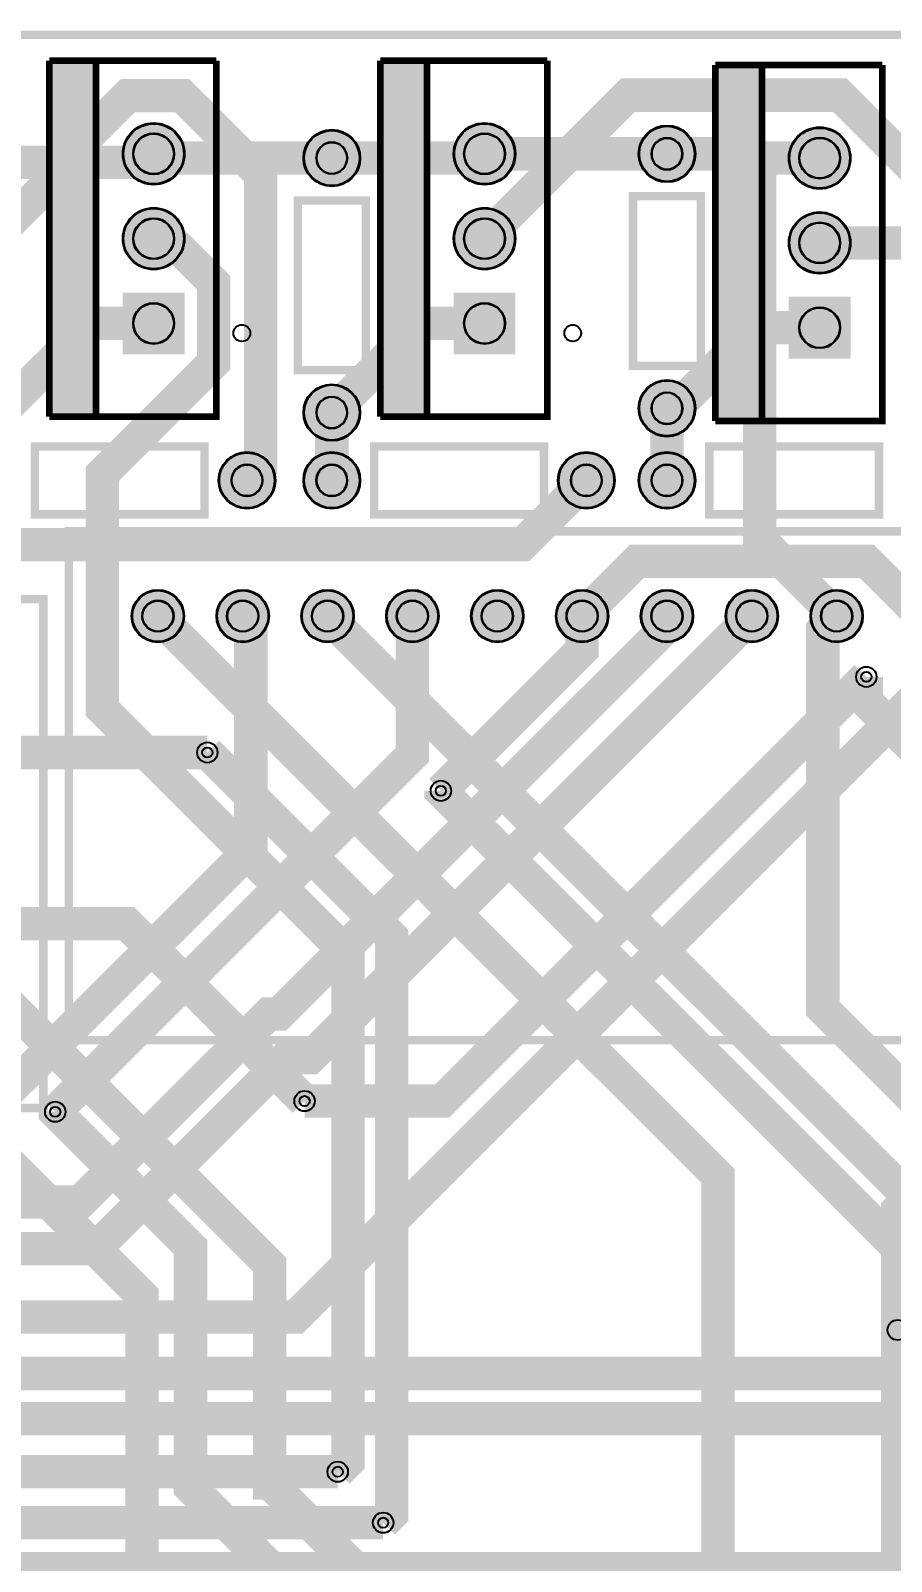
# Model space of a CAD drawing. Header units: millimetres. Extents: x -129 to 177, y 15 to 147.
# Drawn here: x 93.35 to 119.11, y 40.14 to 85.99 of the extents above; entities that cross this region are included whole.
import ezdxf

# ---------------------------------------------------------------- set-up
doc = ezdxf.new("R2010")
doc.units = ezdxf.units.MM
for name, color, linetype, true_color in [('BoardOutLine', 7, 'Continuous', 0xff00ff), ('BottomLayer', 7, 'Continuous', 0x0000ff), ('BottomSolderMaskLayer', 7, 'Continuous', 0xaa00ff), ('Document', 7, 'Continuous', 0xffffff), ('Hole', 7, 'Continuous', 0x222222), ('Multi-Layer', 7, 'Continuous', 0xc0c0c0), ('TopLayer', 7, 'Continuous', 0xff0000), ('TopSilkLayer', 7, 'Continuous', 0xffcc00), ('TopSolderMaskLayer', 7, 'Continuous', 0x800080)]:
    doc.layers.add(name, color=color, linetype=linetype, true_color=true_color)

msp = doc.modelspace()

# ---------------------------------------------------------------- hatches: boundary and pattern name
at = {"layer": 'BottomSolderMaskLayer'}
for points in [[(96.1027940055881, 82.29616459232909, 1), (97.95359410718831, 82.29616459232909, 1)], [(101.51130302260596, 82.16916433832864, 1), (103.21310642621278, 82.16916433832864, 1)], [(106.00881381762773, 82.29616459232909, 1), (107.85961391922794, 82.29616459232909, 1)], [(111.54432308864627, 82.29616459232909, 1), (113.24612649225308, 82.29616459232909, 1)], [(116.0418338836678, 82.16916433832864, 1), (117.89263398526802, 82.16916433832864, 1)], [(96.1027940055881, 79.75615951231896, 1), (97.95359410718831, 79.75615951231896, 1)], [(106.00881381762773, 79.75615951231896, 1), (107.85961391922794, 79.75615951231896, 1)], [(116.0418338836678, 79.62915925831851, 1), (117.89263398526802, 79.62915925831851, 1)], [(96.10279400558784, 76.2907543815088), (96.10279400558784, 78.14155448310885), (97.95359410718834, 78.14155448310885), (97.95359410718834, 76.2907543815088)], [(106.00881381762747, 76.2907543815088), (106.00881381762747, 78.14155448310885), (107.85961391922797, 78.14155448310885), (107.85961391922797, 76.2907543815088)], [(116.04183388366755, 76.16375412750824), (116.04183388366755, 78.0145542291084), (117.89263398526828, 78.0145542291084), (117.89263398526828, 76.16375412750824)], [(101.51130302260596, 74.54914909829813, 1), (103.21310642621278, 74.54914909829813, 1)], [(111.54432308864627, 74.6761493522987, 1), (113.24612649225308, 74.6761493522987, 1)], [(98.97129794259583, 72.51714503429002, 1), (100.67310134620264, 72.51714503429002, 1)], [(101.51130302260596, 72.51714503429002, 1), (103.21310642621278, 72.51714503429002, 1)], [(109.13131826263658, 72.51714503429002, 1), (110.8331216662434, 72.51714503429002, 1)], [(111.54432308864627, 72.51714503429002, 1), (113.24612649225308, 72.51714503429002, 1)], [(96.3677927355855, 68.45313690627381, 1), (97.9425958851918, 68.45313690627381, 1)], [(98.90779781559563, 68.45313690627381, 1), (100.48260096520194, 68.45313690627381, 1)], [(101.44780289560576, 68.45313690627381, 1), (103.02260604521207, 68.45313690627381, 1)], [(103.9878079756159, 68.45313690627381, 1), (105.5626111252222, 68.45313690627381, 1)], [(106.52781305562603, 68.45313690627381, 1), (108.10261620523234, 68.45313690627381, 1)], [(109.06781813563639, 68.45313690627381, 1), (110.6426212852427, 68.45313690627381, 1)], [(111.60782321564652, 68.45313690627381, 1), (113.18262636525283, 68.45313690627381, 1)], [(114.14782829565665, 68.45313690627381, 1), (115.72263144526296, 68.45313690627381, 1)], [(116.68783337566678, 68.45313690627381, 1), (118.2626365252731, 68.45313690627381, 1)]]:
    msp.add_hatch(color=256, dxfattribs=at).paths.add_polyline_path(points)
at = {"layer": 'Document'}
for points in [[(95.29819659639338, 74.50617221234438), (93.89819659639329, 74.50617221234438), (93.89819659639329, 85.00617221234438), (95.29819659639338, 85.00617221234438)], [(105.20421640843301, 74.50617221234438), (103.80421640843292, 74.50617221234438), (103.80421640843292, 85.00617221234438), (105.20421640843301, 85.00617221234438)], [(115.2372364744731, 74.37917195834393), (113.837236474473, 74.37917195834393), (113.837236474473, 84.87917195834393), (115.2372364744731, 84.87917195834393)]]:
    msp.add_hatch(color=256, dxfattribs=at).paths.add_polyline_path(points)
at = {"layer": 'Multi-Layer'}
for points in [[(96.1281940563882, 82.29616459232909, 1), (97.92819405638821, 82.29616459232909, 1)], [(101.53670307340606, 82.16916433832864, 1), (103.18770637541267, 82.16916433832864, 1)], [(106.03421386842783, 82.29616459232909, 1), (107.83421386842784, 82.29616459232909, 1)], [(111.56972313944637, 82.29616459232909, 1), (113.22072644145298, 82.29616459232909, 1)], [(116.06723393446791, 82.16916433832864, 1), (117.86723393446792, 82.16916433832864, 1)], [(96.1281940563882, 79.75615951231896, 1), (97.92819405638821, 79.75615951231896, 1)], [(106.03421386842783, 79.75615951231896, 1), (107.83421386842784, 79.75615951231896, 1)], [(116.06723393446791, 79.62915925831851, 1), (117.86723393446792, 79.62915925831851, 1)], [(96.12819405638811, 76.31615443230885), (96.12819405638811, 78.1161544323088), (97.92819405638829, 78.1161544323088), (97.92819405638829, 76.31615443230885)], [(106.03421386842774, 76.31615443230885), (106.03421386842774, 78.1161544323088), (107.83421386842792, 78.1161544323088), (107.83421386842792, 76.31615443230885)], [(116.06723393446782, 76.1891541783084), (116.06723393446782, 77.98915417830824), (117.867233934468, 77.98915417830824), (117.867233934468, 76.1891541783084)], [(101.53670307340606, 74.54914909829813, 1), (103.18770637541267, 74.54914909829813, 1)], [(111.56972313944637, 74.6761493522987, 1), (113.22072644145298, 74.6761493522987, 1)], [(98.99669799339593, 72.51714503429002, 1), (100.64770129540254, 72.51714503429002, 1)], [(101.53670307340606, 72.51714503429002, 1), (103.18770637541267, 72.51714503429002, 1)], [(109.15671831343668, 72.51714503429002, 1), (110.8077216154433, 72.51714503429002, 1)], [(111.56972313944637, 72.51714503429002, 1), (113.22072644145298, 72.51714503429002, 1)], [(96.3931927863856, 68.45313690627381, 1), (97.9171958343917, 68.45313690627381, 1)], [(98.93319786639573, 68.45313690627381, 1), (100.45720091440184, 68.45313690627381, 1)], [(101.47320294640586, 68.45313690627381, 1), (102.99720599441197, 68.45313690627381, 1)], [(104.013208026416, 68.45313690627381, 1), (105.5372110744221, 68.45313690627381, 1)], [(106.55321310642613, 68.45313690627381, 1), (108.07721615443224, 68.45313690627381, 1)], [(109.09321818643649, 68.45313690627381, 1), (110.6172212344426, 68.45313690627381, 1)], [(111.63322326644662, 68.45313690627381, 1), (113.15722631445273, 68.45313690627381, 1)], [(114.17322834645675, 68.45313690627381, 1), (115.69723139446286, 68.45313690627381, 1)], [(116.71323342646689, 68.45313690627381, 1), (118.237236474473, 68.45313690627381, 1)]]:
    msp.add_hatch(color=256, dxfattribs=at).paths.add_polyline_path(points)
at = {"layer": 'TopSolderMaskLayer'}
for points in [[(96.1027940055881, 82.29616459232909, 1), (97.95359410718831, 82.29616459232909, 1)], [(101.51130302260596, 82.16916433832864, 1), (103.21310642621278, 82.16916433832864, 1)], [(106.00881381762773, 82.29616459232909, 1), (107.85961391922794, 82.29616459232909, 1)], [(111.54432308864627, 82.29616459232909, 1), (113.24612649225308, 82.29616459232909, 1)], [(116.0418338836678, 82.16916433832864, 1), (117.89263398526802, 82.16916433832864, 1)], [(96.1027940055881, 79.75615951231896, 1), (97.95359410718831, 79.75615951231896, 1)], [(106.00881381762773, 79.75615951231896, 1), (107.85961391922794, 79.75615951231896, 1)], [(116.0418338836678, 79.62915925831851, 1), (117.89263398526802, 79.62915925831851, 1)], [(96.10279400558784, 76.2907543815088), (96.10279400558784, 78.14155448310885), (97.95359410718834, 78.14155448310885), (97.95359410718834, 76.2907543815088)], [(106.00881381762747, 76.2907543815088), (106.00881381762747, 78.14155448310885), (107.85961391922797, 78.14155448310885), (107.85961391922797, 76.2907543815088)], [(116.04183388366755, 76.16375412750824), (116.04183388366755, 78.0145542291084), (117.89263398526828, 78.0145542291084), (117.89263398526828, 76.16375412750824)], [(101.51130302260596, 74.54914909829813, 1), (103.21310642621278, 74.54914909829813, 1)], [(111.54432308864627, 74.6761493522987, 1), (113.24612649225308, 74.6761493522987, 1)], [(98.97129794259583, 72.51714503429002, 1), (100.67310134620264, 72.51714503429002, 1)], [(101.51130302260596, 72.51714503429002, 1), (103.21310642621278, 72.51714503429002, 1)], [(109.13131826263658, 72.51714503429002, 1), (110.8331216662434, 72.51714503429002, 1)], [(111.54432308864627, 72.51714503429002, 1), (113.24612649225308, 72.51714503429002, 1)], [(96.3677927355855, 68.45313690627381, 1), (97.9425958851918, 68.45313690627381, 1)], [(98.90779781559563, 68.45313690627381, 1), (100.48260096520194, 68.45313690627381, 1)], [(101.44780289560576, 68.45313690627381, 1), (103.02260604521207, 68.45313690627381, 1)], [(103.9878079756159, 68.45313690627381, 1), (105.5626111252222, 68.45313690627381, 1)], [(106.52781305562603, 68.45313690627381, 1), (108.10261620523234, 68.45313690627381, 1)], [(109.06781813563639, 68.45313690627381, 1), (110.6426212852427, 68.45313690627381, 1)], [(111.60782321564652, 68.45313690627381, 1), (113.18262636525283, 68.45313690627381, 1)], [(114.14782829565665, 68.45313690627381, 1), (115.72263144526296, 68.45313690627381, 1)], [(116.68783337566678, 68.45313690627381, 1), (118.2626365252731, 68.45313690627381, 1)]]:
    msp.add_hatch(color=256, dxfattribs=at).paths.add_polyline_path(points)

# ---------------------------------------------------------------- linework, layer by layer
at = {"layer": 'BoardOutLine', "const_width": 0.25400050800101603}
msp.add_lwpolyline([(18.23025146050304, 85.85902971805945), (125.73025146050304, 85.85902971805945)], dxfattribs=at)
at = {"layer": 'BottomLayer', "const_width": 1}
for points in [[(99.82230124460239, 72.51717043434087), (100.23479806959608, 72.92966725933445), (100.23479806959608, 81.68303276606548), (97.88376936753889, 84.0340614681229), (96.24851409702819, 84.0340614681229), (94.06182372364742, 81.84737109474213), (94.06182372364742, 81.58549657099309), (76.32547625095253, 63.8491490982982), (72.56626873253754, 63.8491490982982), (72.03185166370326, 63.31473202946404)], [(106.93431546863098, 79.7561849123698), (111.23073406146818, 84.052603505207), (117.57058674117343, 84.052603505207), (124.64272288544566, 76.98046736093465), (124.64272288544566, 63.82628905257798), (129.156311912624, 59.31270002539998), (129.156311912624, 21.004851409702837), (126.57871475742945, 18.427254254508398), (124.21930403860824, 18.427254254508398), (122.26197612395231, 20.384582169164332), (122.26197612395231, 22.495072390144742), (120.97038354076722, 23.786664973329835), (116.71130302260599, 23.786664973329835), (115.84795529591065, 22.923317246634497), (115.84795529591065, 20.39296418592835), (112.61224282448575, 17.15725171450333), (110.202032004064, 17.15725171450333), (108.37018034036078, 18.989103378206664), (108.37018034036078, 30.647980695961337)], [(102.53782067564134, 42.83035306070599), (102.84820929641864, 43.14074168148329), (102.84820929641864, 58.31422402844794), (95.4890525781052, 65.67338074676138), (95.4890525781052, 72.70868681737363), (98.82458724917456, 76.04422148844299), (98.82458724917456, 78.43919227838444), (97.50759461518919, 79.7561849123698), (97.02829565659135, 79.7561849123698)], [(92.20228600457199, 74.42217424434853), (92.33360426720856, 74.42217424434853), (95.12760985521959, 77.21617983235967)], [(97.02829565659135, 77.21617983235967), (95.12760985521959, 77.21617983235967)], [(102.36230632461275, 74.54917449834898), (102.36662433324864, 74.54917449834898), (105.03362966725922, 77.21617983235967)], [(106.93431546863098, 77.21617983235967), (105.03362966725922, 77.21617983235967)], [(112.39532639065283, 74.67617475234954), (112.65364490728984, 74.67617475234954), (115.06664973329953, 77.08917957835911)], [(116.96733553467107, 77.08917957835911), (115.06664973329953, 77.08917957835911)], [(102.36230632461275, 72.51717043434087), (102.36230632461275, 74.54917449834898)], [(112.39532639065283, 72.51717043434087), (112.39532639065283, 74.67617475234954)], [(109.8553213106427, 68.45316230632466), (111.49692659385323, 70.09476758953508), (118.37373634747269, 70.09476758953508), (120.01534163068322, 68.45316230632466)], [(97.1552959105918, 68.45316230632466), (113.9195834391669, 51.68887477774956), (113.9195834391669, 35.052095504191016)], [(102.23530607061207, 68.45316230632466), (123.7661671323342, 46.92230124460241), (123.7661671323342, 36.00053340106683), (124.71460502921013, 35.052095504191016)], [(117.47533655067309, 68.45316230632466), (117.06233172466341, 68.04015748031486), (117.06233172466341, 56.694462788925534), (126.11135382270754, 47.6454406908814)], [(126.44790449580887, 57.81054102108203), (118.3640843281687, 65.89436118872231), (118.3640843281687, 66.63274066548126)], [(101.54645669291358, 53.930683261366426), (96.23225806451615, 59.24488188976375), (72.41844043688093, 59.24488188976375), (67.61783083566183, 64.04549149098295), (67.61783083566183, 64.66601473202934)], [(103.89926339852695, 41.302794005588), (104.14996189992394, 41.55349250698498), (104.14996189992394, 58.8537211074422), (98.63510287020586, 64.36858013716028)], [(122.21447802895614, 35.052095504191016), (122.21447802895614, 46.63248666497327), (105.62773685547359, 63.219227838455595), (105.62773685547359, 63.21973583947158)], [(111.50632461264922, 21.209321818643616), (109.84135128270259, 22.874295148590136), (109.84135128270259, 33.15699771399534), (100.50149860299712, 42.49685039370081), (100.50124460248912, 42.49685039370081), (100.50124460248912, 49.03075946151887), (91.70723901447809, 57.82476504953013), (87.54290068580144, 57.82476504953013), (85.97927355854722, 56.26113792227579)], [(91.05928371856749, 56.26113792227579), (91.05928371856749, 53.72164084328165), (96.68158496317005, 48.09933959867908), (96.68158496317005, 34.19281178562346), (106.25461010922027, 24.61978663957325), (106.25461010922027, 22.815621031242017), (104.64831089662175, 21.209321818643616)], [(103.25156210312434, 35.052095504191016), (103.25156210312434, 37.240817881635735), (98.13167386334771, 42.36070612141225), (98.13167386334771, 49.55882651765296), (94.08239776479559, 53.6081026162052), (94.08239776479559, 53.60861061722119)], [(117.90129540259068, 33.48719837439671), (119.30718821437654, 34.893091186182346), (119.30718821437654, 47.07343154686305)]]:
    msp.add_lwpolyline(points, dxfattribs=at)
at = {"layer": 'BottomSolderMaskLayer'}
for points in [[(101.8909360895644, 82.17178249741119), (101.8909360895644, 82.1665461792461)], [(102.83347335925433, 82.17178249741119), (102.83347335925433, 82.1665461792461)], [(111.92395615560471, 82.29878275141164), (111.92395615560471, 82.29354643324666)], [(112.86649342529464, 82.29878275141164), (112.86649342529464, 82.29354643324666)], [(101.8909360895644, 74.55176725738067), (101.8909360895644, 74.5465309392157)], [(102.83347335925433, 74.55176725738067), (102.83347335925433, 74.5465309392157)], [(111.92395615560471, 74.67876751138112), (111.92395615560471, 74.67353119321615)], [(112.86649342529464, 74.67876751138112), (112.86649342529464, 74.67353119321615)], [(99.82481780348189, 72.98841366913499), (99.8195814853168, 72.98841366913499)], [(102.36482288349202, 72.98841366913499), (102.35958656532694, 72.98841366913499)], [(109.98483812352242, 72.98841366913499), (109.97960180535756, 72.98841366913499)], [(112.3978429495321, 72.98841366913499), (112.39260663136702, 72.98841366913499)], [(99.82481780348189, 72.04587639944506), (99.8195814853168, 72.04587639944506)], [(102.36482288349202, 72.04587639944506), (102.35958656532694, 72.04587639944506)], [(109.98483812352242, 72.04587639944506), (109.97960180535756, 72.04587639944506)], [(112.3978429495321, 72.04587639944506), (112.39260663136702, 72.04587639944506)]]:
    msp.add_lwpolyline(points, close=True, dxfattribs=at)
for centre, radius in [((97.0281940563882, 82.29616459232909), 0.9254000508001016), ((102.36220472440937, 82.16916433832864), 0.8509017018034037), ((106.93421386842783, 82.29616459232909), 0.9254000508001016), ((112.39522479044967, 82.29616459232909), 0.8509017018034037), ((116.96723393446791, 82.16916433832864), 0.9254000508001016), ((97.0281940563882, 82.29616459232909), 0.6169333672000678), ((106.93421386842783, 82.29616459232909), 0.6169333672000678), ((116.96723393446791, 82.16916433832864), 0.6169333672000678), ((97.0281940563882, 79.75615951231896), 0.9254000508001016), ((106.93421386842783, 79.75615951231896), 0.9254000508001016), ((97.0281940563882, 79.75615951231896), 0.6169333672000678), ((106.93421386842783, 79.75615951231896), 0.6169333672000678), ((116.96723393446791, 79.62915925831851), 0.9254000508001016), ((116.96723393446791, 79.62915925831851), 0.6169333672000678), ((97.0281940563882, 77.21615443230883), 0.6169333672000678), ((106.93421386842783, 77.21615443230883), 0.6169333672000678), ((116.96723393446791, 77.08915417830826), 0.6169333672000678), ((102.36220472440937, 74.54914909829813), 0.8509017018034037), ((112.39522479044967, 74.6761493522987), 0.8509017018034037), ((99.82219964439923, 72.51714503429002), 0.8509017018034037), ((102.36220472440937, 72.51714503429002), 0.8509017018034037), ((109.98221996443999, 72.51714503429002), 0.8509017018034037), ((112.39522479044967, 72.51714503429002), 0.8509017018034037), ((97.15519431038865, 68.45313690627381), 0.7874015748031498), ((99.69519939039878, 68.45313690627381), 0.7874015748031498), ((102.23520447040892, 68.45313690627381), 0.7874015748031498), ((104.77520955041905, 68.45313690627381), 0.7874015748031498), ((107.31521463042918, 68.45313690627381), 0.7874015748031498), ((109.85521971043954, 68.45313690627381), 0.7874015748031498), ((112.39522479044967, 68.45313690627381), 0.7874015748031498), ((114.9352298704598, 68.45313690627381), 0.7874015748031498), ((117.47523495046994, 68.45313690627381), 0.7874015748031498), ((97.15519431038865, 68.45313690627381), 0.47244094488188987), ((99.69519939039878, 68.45313690627381), 0.47244094488188987), ((102.23520447040892, 68.45313690627381), 0.47244094488188987), ((104.77520955041905, 68.45313690627381), 0.47244094488188987), ((107.31521463042918, 68.45313690627381), 0.47244094488188987), ((109.85521971043954, 68.45313690627381), 0.47244094488188987), ((112.39522479044967, 68.45313690627381), 0.47244094488188987), ((114.9352298704598, 68.45313690627381), 0.47244094488188987), ((117.47523495046994, 68.45313690627381), 0.47244094488188987)]:
    msp.add_circle(centre, radius, dxfattribs=at)
for centre, start, end in [((102.36220472440937, 82.17178249741119), 360, 180), ((112.39522479044967, 82.29878275141164), 360, 180), ((102.36220472440937, 82.1665461792461), 180, 360), ((112.39522479044967, 82.29354643324666), 180, 360), ((102.36220472440937, 74.55176725738067), 360, 180), ((112.39522479044967, 74.67876751138112), 360, 180), ((102.36220472440937, 74.5465309392157), 180, 360), ((112.39522479044967, 74.67353119321615), 180, 360), ((99.8195814853168, 72.51714503429002), 90, 270), ((99.82481780348189, 72.51714503429002), 270, 90), ((102.35958656532694, 72.51714503429002), 90, 270), ((102.36482288349202, 72.51714503429002), 270, 90), ((109.97960180535756, 72.51714503429002), 90, 270), ((109.98483812352242, 72.51714503429002), 270, 90), ((112.39260663136702, 72.51714503429002), 90, 270), ((112.3978429495321, 72.51714503429002), 270, 90)]:
    msp.add_arc(centre, 0.4712686348449621, start, end, dxfattribs=at)
at = {"layer": 'Document'}
for centre in [(99.66827533655078, 76.9260858521717), (109.57429514859041, 76.9260858521717)]:
    msp.add_circle(centre, 0.24993649987299976, dxfattribs=at)
at = {"layer": 'Hole'}
for centre in [(118.3640843281687, 66.63274066548126), (98.63510287020586, 64.36858013716028), (105.62773685547359, 63.21973583947158), (94.08239776479559, 53.60861061722119), (101.54645669291358, 53.930683261366426), (102.53782067564134, 42.83035306070599), (103.89926339852695, 41.302794005588)]:
    msp.add_circle(centre, 0.15250190500381003, dxfattribs=at)
at = {"layer": 'Multi-Layer'}
for points in [[(101.90500381000754, 82.17170434340869), (101.90500381000754, 82.16662433324859)], [(102.81940563881119, 82.17170434340869), (102.81940563881119, 82.16662433324859)], [(111.93802387604785, 82.29870459740926), (111.93802387604785, 82.29362458724904)], [(112.8524257048515, 82.29870459740926), (112.8524257048515, 82.29362458724904)], [(101.90500381000754, 74.55168910337818), (101.90500381000754, 74.54660909321808)], [(102.81940563881119, 74.55168910337818), (102.81940563881119, 74.54660909321808)], [(111.93802387604785, 74.67868935737874), (111.93802387604785, 74.67360934721864)], [(112.8524257048515, 74.67868935737874), (112.8524257048515, 74.67360934721864)], [(99.8247396494794, 72.97434594869185), (99.8196596393193, 72.97434594869185)], [(102.36474472948953, 72.97434594869185), (102.35966471932943, 72.97434594869185)], [(109.98475996951993, 72.97434594869185), (109.97967995935983, 72.97434594869185)], [(112.39776479552961, 72.97434594869185), (112.39268478536951, 72.97434594869185)], [(99.8247396494794, 72.0599441198882), (99.8196596393193, 72.0599441198882)], [(102.36474472948953, 72.0599441198882), (102.35966471932943, 72.0599441198882)], [(109.98475996951993, 72.0599441198882), (109.97967995935983, 72.0599441198882)], [(112.39776479552961, 72.0599441198882), (112.39268478536951, 72.0599441198882)]]:
    msp.add_lwpolyline(points, close=True, dxfattribs=at)
for centre, radius in [((97.0281940563882, 82.29616459232909), 0.9000000000000001), ((102.36220472440937, 82.16916433832864), 0.8255016510033021), ((106.93421386842783, 82.29616459232909), 0.9000000000000001), ((112.39522479044967, 82.29616459232909), 0.8255016510033021), ((116.96723393446791, 82.16916433832864), 0.9000000000000001), ((97.0281940563882, 82.29616459232909), 0.6000000000000001), ((106.93421386842783, 82.29616459232909), 0.6000000000000001), ((116.96723393446791, 82.16916433832864), 0.6000000000000001), ((97.0281940563882, 79.75615951231896), 0.9000000000000001), ((97.0281940563882, 79.75615951231896), 0.6000000000000001), ((106.93421386842783, 79.75615951231896), 0.9000000000000001), ((106.93421386842783, 79.75615951231896), 0.6000000000000001), ((116.96723393446791, 79.62915925831851), 0.9000000000000001), ((116.96723393446791, 79.62915925831851), 0.6000000000000001), ((97.0281940563882, 77.21615443230883), 0.6000000000000001), ((106.93421386842783, 77.21615443230883), 0.6000000000000001), ((116.96723393446791, 77.08915417830826), 0.6000000000000001), ((102.36220472440937, 74.54914909829813), 0.8255016510033021), ((112.39522479044967, 74.6761493522987), 0.8255016510033021), ((99.82219964439923, 72.51714503429002), 0.8255016510033021), ((102.36220472440937, 72.51714503429002), 0.8255016510033021), ((109.98221996443999, 72.51714503429002), 0.8255016510033021), ((112.39522479044967, 72.51714503429002), 0.8255016510033021), ((97.15519431038865, 68.45313690627381), 0.7620015240030481), ((97.15519431038865, 68.45313690627381), 0.45720091440182886), ((99.69519939039878, 68.45313690627381), 0.7620015240030481), ((99.69519939039878, 68.45313690627381), 0.45720091440182886), ((102.23520447040892, 68.45313690627381), 0.7620015240030481), ((102.23520447040892, 68.45313690627381), 0.45720091440182886), ((104.77520955041905, 68.45313690627381), 0.7620015240030481), ((104.77520955041905, 68.45313690627381), 0.45720091440182886), ((107.31521463042918, 68.45313690627381), 0.7620015240030481), ((107.31521463042918, 68.45313690627381), 0.45720091440182886), ((109.85521971043954, 68.45313690627381), 0.7620015240030481), ((109.85521971043954, 68.45313690627381), 0.45720091440182886), ((112.39522479044967, 68.45313690627381), 0.7620015240030481), ((112.39522479044967, 68.45313690627381), 0.45720091440182886), ((114.9352298704598, 68.45313690627381), 0.7620015240030481), ((114.9352298704598, 68.45313690627381), 0.45720091440182886), ((117.47523495046994, 68.45313690627381), 0.7620015240030481), ((117.47523495046994, 68.45313690627381), 0.45720091440182886), ((118.3640843281687, 66.63274066548126), 0.30500381000762006), ((98.63510287020586, 64.36858013716028), 0.30500381000762006), ((105.62773685547359, 63.21973583947158), 0.30500381000762006), ((101.54645669291358, 53.930683261366426), 0.30500381000762006), ((94.08239776479559, 53.60861061722119), 0.30500381000762006), ((119.30718821437654, 47.07343154686305), 0.30500381000762006), ((102.53782067564134, 42.83035306070599), 0.30500381000762006), ((103.89926339852695, 41.302794005588), 0.30500381000762006)]:
    msp.add_circle(centre, radius, dxfattribs=at)
for centre, start, end in [((102.36220472440937, 82.17170434340869), 360, 180), ((112.39522479044967, 82.29870459740926), 360, 180), ((102.36220472440937, 82.16662433324859), 180, 360), ((112.39522479044967, 82.29362458724904), 180, 360), ((102.36220472440937, 74.55168910337818), 360, 180), ((112.39522479044967, 74.67868935737874), 360, 180), ((102.36220472440937, 74.54660909321808), 180, 360), ((112.39522479044967, 74.67360934721864), 180, 360), ((99.8196596393193, 72.51714503429002), 90, 270), ((99.8247396494794, 72.51714503429002), 270, 90), ((102.35966471932943, 72.51714503429002), 90, 270), ((102.36474472948953, 72.51714503429002), 270, 90), ((109.97967995935983, 72.51714503429002), 90, 270), ((109.98475996951993, 72.51714503429002), 270, 90), ((112.39268478536951, 72.51714503429002), 90, 270), ((112.39776479552961, 72.51714503429002), 270, 90)]:
    msp.add_arc(centre, 0.45720091440182886, start, end, dxfattribs=at)
at = {"layer": 'TopLayer', "const_width": 1}
for points in [[(97.02829565659135, 82.29618999237994), (96.77429514859023, 82.04218948437892), (92.20228600457199, 82.04218948437892)], [(102.36230632461275, 82.16918973837949), (97.1552959105918, 82.16918973837949), (97.02829565659135, 82.29618999237994)], [(106.93431546863098, 82.29618999237994), (106.80731521463053, 82.16918973837949), (102.36230632461275, 82.16918973837949)], [(112.39532639065283, 82.29618999237994), (106.93431546863098, 82.29618999237994)], [(115.16697993395996, 82.16918973837949), (115.03997967995952, 82.29618999237994), (112.39532639065283, 82.29618999237994)], [(115.16697993395996, 82.16918973837949), (116.96733553467107, 82.16918973837949)], [(117.47533655067309, 68.45316230632466), (115.16697993395996, 70.76151892303778), (115.16697993395996, 82.16918973837949)], [(59.32903225806467, 30.86108712217424), (66.80426720853438, 38.336322072644066), (121.94396748793497, 38.336322072644066), (129.69936499873006, 46.09171958343916), (129.69936499873006, 69.52656845313686), (119.59674879349745, 79.62918465836935), (116.96733553467107, 79.62918465836935)], [(46.101447802895564, 44.06911353822704), (55.6734569469138, 53.641122682245395), (63.335636271272506, 53.641122682245395), (71.70749301498608, 62.01297942595886), (72.57134874269741, 62.01297942595886), (81.14970789941572, 70.59133858267705), (81.14970789941572, 70.59159258318516), (108.05674371348732, 70.59159258318516), (109.98232156464314, 72.51717043434087)], [(60.207874015748075, 47.46357632715251), (101.27340614681225, 47.46357632715251), (121.7341630683261, 67.92433324866647), (121.7341630683261, 70.79834899669788), (120.01534163068322, 72.51717043434087)], [(114.93533147066296, 68.45316230632466), (101.7146050292099, 55.23243586487172), (101.00695961391921, 55.23243586487172), (95.28280416560824, 49.50828041656075), (69.44028448056906, 49.50828041656075), (66.98003556007097, 51.96852933705861)], [(112.39532639065283, 68.45316230632466), (112.39532639065283, 68.14607569215127), (100.78343916687822, 56.5341884683769), (100.46746253492506, 56.5341884683769), (94.8395732791464, 50.906299212598356), (80.74229108458235, 50.906299212598356), (79.68006096012186, 51.96852933705861)], [(90.69885699771407, 52.24081788163562), (99.93685547371092, 61.478816357632695), (99.93685547371092, 68.21160782321567), (99.69530099060194, 68.45316230632466)], [(104.7753111506222, 68.45316230632466), (104.7753111506222, 64.30152400304792), (94.08239776479559, 53.60861061722119)], [(105.62773685547359, 63.21973583947158), (109.8553213106427, 67.44732029464058), (109.8553213106427, 68.45316230632466)], [(118.3640843281687, 66.63274066548126), (105.66202692405386, 53.930683261366426), (101.54645669291358, 53.930683261366426)], [(98.63510287020586, 64.36858013716028), (77.25867411734839, 64.36858013716028), (75.43749047498113, 62.547396494792906)], [(119.30718821437654, 47.07343154686305), (119.30718821437654, 50.66982473964936), (126.44790449580887, 57.81054102108203)], [(75.81036322072646, 46.16156972313945), (76.20025400050804, 45.77167894335787), (119.84668529337068, 45.77167894335787), (120.60894081788183, 46.5339344678689), (120.60894081788183, 47.14302768605535), (126.11135382270754, 52.6454406908814)], [(66.98003556007097, 41.80850901701797), (69.58963677927363, 44.4181102362204), (120.38415036830088, 44.4181102362204), (126.11135382270754, 50.14531369062729)], [(72.06004572009147, 41.80850901701797), (73.94015748031484, 39.92839725679448), (119.14386588773186, 39.92839725679448), (124.36052832105656, 45.1450596901193)], [(102.53782067564134, 42.83035306070599), (81.42174244348485, 42.83035306070599)], [(103.89926339852695, 41.302794005588), (86.68666497332993, 41.302794005588)]]:
    msp.add_lwpolyline(points, dxfattribs=at)
at = {"layer": 'TopSilkLayer', "const_width": 0.20066040132080268}
for points in [[(93.90810261620527, 74.42611125222254), (93.90810261620527, 85.08620777241549)], [(93.90810261620527, 85.08620777241549), (98.90817881635758, 85.08620777241549)], [(98.90817881635758, 85.08620777241549), (98.90817881635758, 74.42214884429768), (93.90810261620527, 74.42214884429768)], [(95.30411480822977, 74.42611125222254), (95.30411480822977, 85.08620777241549)], [(103.8141224282449, 74.42611125222254), (103.8141224282449, 85.08620777241549)], [(103.8141224282449, 85.08620777241549), (108.81419862839721, 85.08620777241549)], [(108.81419862839721, 85.08620777241549), (108.81419862839721, 74.42214884429768), (103.8141224282449, 74.42214884429768)], [(105.2101346202694, 74.42611125222254), (105.2101346202694, 85.08620777241549)], [(113.84714249428498, 74.29911099822198), (113.84714249428498, 84.95920751841493)], [(113.84714249428498, 84.95920751841493), (118.84721869443752, 84.95920751841493)], [(118.84721869443752, 84.95920751841493), (118.84721869443752, 74.29514859029712), (113.84714249428498, 74.29514859029712)], [(115.24315468630948, 74.29911099822198), (115.24315468630948, 84.95920751841493)]]:
    msp.add_lwpolyline(points, dxfattribs=at)
at = {"layer": 'TopSilkLayer', "const_width": 0.25400050800101603}
for points in [[(111.37922275844562, 75.94615189230376), (111.37922275844562, 81.02616205232403), (113.41122682245373, 81.02616205232403), (113.41122682245373, 75.94615189230376), (111.37922275844562, 75.94615189230376)], [(101.34620269240531, 75.8191516383032), (101.34620269240531, 80.89916179832358), (103.37820675641365, 80.89916179832358), (103.37820675641365, 75.8191516383032), (101.34620269240531, 75.8191516383032)], [(93.47218694437402, 73.53314706629408), (98.55219710439428, 73.53314706629408), (98.55219710439428, 71.50114300228597), (93.47218694437402, 71.50114300228597), (93.47218694437402, 73.53314706629408)], [(103.63220726441455, 73.53314706629408), (108.71221742443481, 73.53314706629408), (108.71221742443481, 71.50114300228597), (103.63220726441455, 71.50114300228597), (103.63220726441455, 73.53314706629408)], [(113.66522733045463, 73.53314706629408), (118.74523749047512, 73.53314706629408), (118.74523749047512, 71.50114300228597), (113.66522733045463, 71.50114300228597), (113.66522733045463, 73.53314706629408)], [(122.5552451104902, 55.75311150622292), (94.48818897637807, 55.75311150622292), (94.48818897637807, 70.99314198628394), (122.5552451104902, 70.99314198628394), (122.5552451104902, 55.75311150622292)], [(65.65913131826255, 68.96113792227584), (93.72618745237492, 68.96113792227584), (93.72618745237492, 53.721107442214816), (65.65913131826255, 53.721107442214816), (65.65913131826255, 68.96113792227584)]]:
    msp.add_lwpolyline(points, close=True, dxfattribs=at)
at = {"layer": 'TopSilkLayer'}
for centre in [(99.66827533655078, 76.9260858521717), (109.57429514859041, 76.9260858521717)]:
    msp.add_circle(centre, 0.24993649987299976, dxfattribs=at)
at = {"layer": 'TopSolderMaskLayer'}
for points in [[(101.8909360895644, 82.17178249741119), (101.8909360895644, 82.1665461792461)], [(102.83347335925433, 82.17178249741119), (102.83347335925433, 82.1665461792461)], [(111.92395615560471, 82.29878275141164), (111.92395615560471, 82.29354643324666)], [(112.86649342529464, 82.29878275141164), (112.86649342529464, 82.29354643324666)], [(101.8909360895644, 74.55176725738067), (101.8909360895644, 74.5465309392157)], [(102.83347335925433, 74.55176725738067), (102.83347335925433, 74.5465309392157)], [(111.92395615560471, 74.67876751138112), (111.92395615560471, 74.67353119321615)], [(112.86649342529464, 74.67876751138112), (112.86649342529464, 74.67353119321615)], [(99.82481780348189, 72.98841366913499), (99.8195814853168, 72.98841366913499)], [(102.36482288349202, 72.98841366913499), (102.35958656532694, 72.98841366913499)], [(109.98483812352242, 72.98841366913499), (109.97960180535756, 72.98841366913499)], [(112.3978429495321, 72.98841366913499), (112.39260663136702, 72.98841366913499)], [(99.82481780348189, 72.04587639944506), (99.8195814853168, 72.04587639944506)], [(102.36482288349202, 72.04587639944506), (102.35958656532694, 72.04587639944506)], [(109.98483812352242, 72.04587639944506), (109.97960180535756, 72.04587639944506)], [(112.3978429495321, 72.04587639944506), (112.39260663136702, 72.04587639944506)]]:
    msp.add_lwpolyline(points, close=True, dxfattribs=at)
for centre, radius in [((97.0281940563882, 82.29616459232909), 0.9254000508001016), ((102.36220472440937, 82.16916433832864), 0.8509017018034037), ((106.93421386842783, 82.29616459232909), 0.9254000508001016), ((112.39522479044967, 82.29616459232909), 0.8509017018034037), ((116.96723393446791, 82.16916433832864), 0.9254000508001016), ((97.0281940563882, 82.29616459232909), 0.6169333672000678), ((106.93421386842783, 82.29616459232909), 0.6169333672000678), ((116.96723393446791, 82.16916433832864), 0.6169333672000678), ((97.0281940563882, 79.75615951231896), 0.9254000508001016), ((106.93421386842783, 79.75615951231896), 0.9254000508001016), ((97.0281940563882, 79.75615951231896), 0.6169333672000678), ((106.93421386842783, 79.75615951231896), 0.6169333672000678), ((116.96723393446791, 79.62915925831851), 0.9254000508001016), ((116.96723393446791, 79.62915925831851), 0.6169333672000678), ((97.0281940563882, 77.21615443230883), 0.6169333672000678), ((106.93421386842783, 77.21615443230883), 0.6169333672000678), ((116.96723393446791, 77.08915417830826), 0.6169333672000678), ((102.36220472440937, 74.54914909829813), 0.8509017018034037), ((112.39522479044967, 74.6761493522987), 0.8509017018034037), ((99.82219964439923, 72.51714503429002), 0.8509017018034037), ((102.36220472440937, 72.51714503429002), 0.8509017018034037), ((109.98221996443999, 72.51714503429002), 0.8509017018034037), ((112.39522479044967, 72.51714503429002), 0.8509017018034037), ((97.15519431038865, 68.45313690627381), 0.7874015748031498), ((99.69519939039878, 68.45313690627381), 0.7874015748031498), ((102.23520447040892, 68.45313690627381), 0.7874015748031498), ((104.77520955041905, 68.45313690627381), 0.7874015748031498), ((107.31521463042918, 68.45313690627381), 0.7874015748031498), ((109.85521971043954, 68.45313690627381), 0.7874015748031498), ((112.39522479044967, 68.45313690627381), 0.7874015748031498), ((114.9352298704598, 68.45313690627381), 0.7874015748031498), ((117.47523495046994, 68.45313690627381), 0.7874015748031498), ((97.15519431038865, 68.45313690627381), 0.47244094488188987), ((99.69519939039878, 68.45313690627381), 0.47244094488188987), ((102.23520447040892, 68.45313690627381), 0.47244094488188987), ((104.77520955041905, 68.45313690627381), 0.47244094488188987), ((107.31521463042918, 68.45313690627381), 0.47244094488188987), ((109.85521971043954, 68.45313690627381), 0.47244094488188987), ((112.39522479044967, 68.45313690627381), 0.47244094488188987), ((114.9352298704598, 68.45313690627381), 0.47244094488188987), ((117.47523495046994, 68.45313690627381), 0.47244094488188987)]:
    msp.add_circle(centre, radius, dxfattribs=at)
for centre, start, end in [((102.36220472440937, 82.17178249741119), 360, 180), ((112.39522479044967, 82.29878275141164), 360, 180), ((102.36220472440937, 82.1665461792461), 180, 360), ((112.39522479044967, 82.29354643324666), 180, 360), ((102.36220472440937, 74.55176725738067), 360, 180), ((112.39522479044967, 74.67876751138112), 360, 180), ((102.36220472440937, 74.5465309392157), 180, 360), ((112.39522479044967, 74.67353119321615), 180, 360), ((99.8195814853168, 72.51714503429002), 90, 270), ((99.82481780348189, 72.51714503429002), 270, 90), ((102.35958656532694, 72.51714503429002), 90, 270), ((102.36482288349202, 72.51714503429002), 270, 90), ((109.97960180535756, 72.51714503429002), 90, 270), ((109.98483812352242, 72.51714503429002), 270, 90), ((112.39260663136702, 72.51714503429002), 90, 270), ((112.3978429495321, 72.51714503429002), 270, 90)]:
    msp.add_arc(centre, 0.4712686348449621, start, end, dxfattribs=at)

doc.saveas('drawing.dxf')
